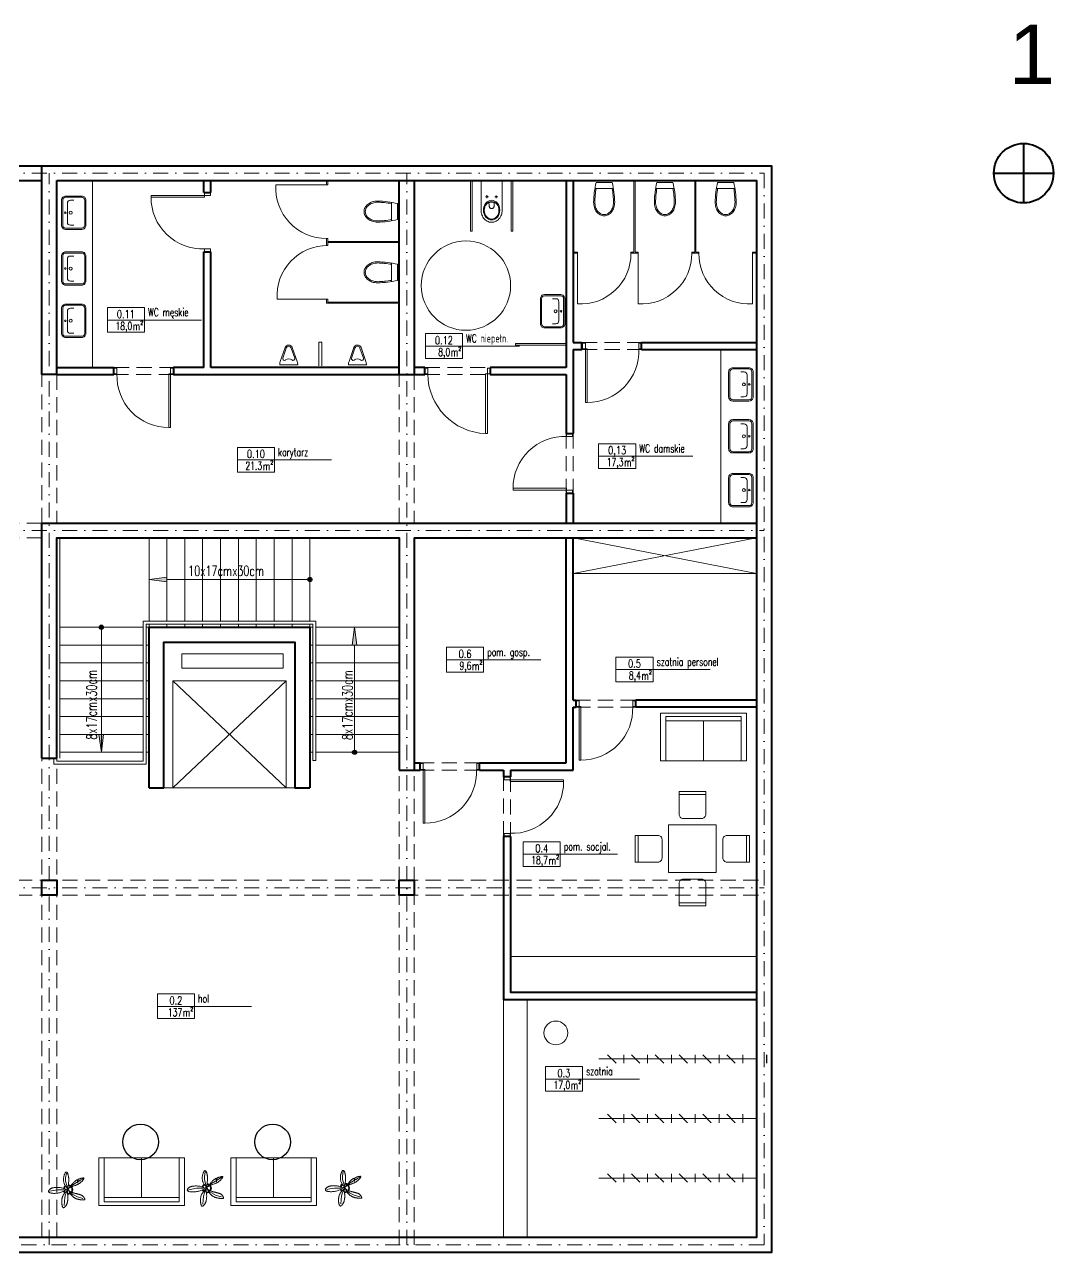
# Model space of a CAD drawing. Header units: millimetres. Extents: x -105266 to 178069, y 491 to 168574.
# Drawn here: x 88988 to 90715, y 27008 to 29070 of the extents above; entities that cross this region are included whole.
import ezdxf
from ezdxf.enums import TextEntityAlignment as Align

# ---------------------------------------------------------------- set-up
doc = ezdxf.new("R2010")
doc.units = ezdxf.units.MM
doc.linetypes.add('DASHDOT', pattern=[25.4, 12.7, -6.35, 0, -6.35])
doc.linetypes.add('DASHED', pattern=[19.05, 12.7, -6.35])
for name, color, linetype, lineweight in [('A- NAD', 111, 'DASHED', 15), ('A-MEBLE', 253, 'Continuous', 5), ('A-OSIE', 7, 'DASHDOT', 0), ('A-SCIANY DZIAŁOWE', 1, 'Continuous', 40), ('A-STOLARKA OKIENNA', 1, 'Continuous', 5), ('A-WIDOK', 111, 'Continuous', 15), ('A13_WYPOSAZENIE SANITARNE', 41, 'Continuous', 9), ('A16_OPIS_POM', 2, 'Continuous', 9), ('SANITARIATY', 9, 'Continuous', 5), ('sciany murowane', 3, 'Continuous', 40)]:
    doc.layers.add(name, color=color, linetype=linetype, lineweight=lineweight)
doc.styles.add('ROMANS', font='romans', dxfattribs={"width": 0.7})
doc.styles.get("Standard").update_dxf_attribs({"font": 'arial.ttf'})

# ---------------------------------------------------------------- blocks, each defined once
blk = doc.blocks.new('LOVESET6')
at = {"layer": 'A-MEBLE', "linetype": 'Continuous'}
for p, q in [((41.75, 0), (41.75, -40.00001)), ((-25.75, -3), (37.25, -3)), ((-25.75, -40.00001), (-25.75, -3)), ((-25.75, -6.5), (37.25, -6.5)), ((5.75, -40.00001), (5.75, -6.5)), ((37.25, -3), (37.25, -40.00001))]:
    blk.add_line(p, q, dxfattribs=at)
for points in [[(41.75, -40.00001), (-30.25, -40.00001), (-30.25, 0), (30.25, 0)], [(30.25, 0), (41.75, 0)]]:
    blk.add_lwpolyline(points, dxfattribs=at)
blk = doc.blocks.new('PLANT2')
at = {"layer": 'A-MEBLE'}
for p, q in [((-0.98, 9.39), (-1.42, 6.75)), ((-8.46, -0.29), (-5.82, 0.15)), ((-5.82, 0.15), (-2.3, 0.15)), ((-1.52, 0.24), (-0.49, 0.61)), ((-1.49, 0.11), (-0.47, 0.45)), ((-1.42, 6.75), (-1.42, 4.99)), ((-1.42, 4.99), (-0.54, 1.91)), ((-0.49, 0.59), (-0.51, 1.38)), ((-0.47, 0.45), (-0.49, -0.34)), ((-0.28, 0.69), (-0.38, 1.4)), ((-0.38, -0.36), (-0.34, 0.47)), ((-0.34, 0.47), (0.48, -0.55)), ((0.71, 1.31), (-0.28, 0.71)), ((-0.21, 0.55), (0.75, 1.23)), ((0.56, -0.53), (-0.21, 0.57)), ((2.54, 2.79), (1.66, 1.91)), ((4.74, 4.11), (2.54, 2.79)), ((6.94, 5.43), (4.74, 4.11)), ((8.26, 6.31), (6.94, 5.43)), ((-10.22, -0.73), (-8.46, -0.29)), ((-1.86, -4.25), (-2.3, -8.65)), ((-1.42, -2.49), (-1.86, -4.25)), ((-0.54, -0.73), (-1.42, -2.49)), ((1.22, -1.61), (2.54, -2.49)), ((2.54, -2.49), (5.18, -3.81)), ((5.18, -3.81), (8.26, -4.69))]:
    blk.add_line(p, q, dxfattribs=at)
for points in [[(-2, 3.16), (-2.16, 3.51), (-2.28, 3.86), (-2.38, 4.21), (-2.46, 4.54), (-2.52, 4.88), (-2.56, 5.21), (-2.58, 5.54), (-2.59, 5.87), (-2.58, 6.2), (-2.56, 6.53), (-2.53, 6.86), (-2.48, 7.18), (-2.42, 7.51), (-2.34, 7.82), (-2.25, 8.13), (-2.15, 8.44), (-2.03, 8.74), (-1.91, 9.02), (-1.77, 9.29), (-1.63, 9.52), (-1.48, 9.72), (-1.34, 9.88), (-1.19, 10), (-1.05, 10.05), (-0.92, 10.05), (-0.79, 9.99), (-0.67, 9.89), (-0.56, 9.75), (-0.45, 9.58), (-0.35, 9.38), (-0.26, 9.17), (-0.17, 8.95), (-0.09, 8.73), (-0.02, 8.51), (0.05, 8.29), (0.1, 8.05), (0.16, 7.82), (0.2, 7.57), (0.24, 7.32), (0.27, 7.05), (0.29, 6.76), (0.31, 6.47), (0.32, 6.15), (0.32, 5.82), (0.32, 5.46), (0.31, 5.09), (0.29, 4.69), (0.27, 4.26), (0.24, 3.81), (0.2, 3.35), (0.14, 2.9), (0.08, 2.47), (-0.01, 2.09), (-0.11, 1.77), (-0.24, 1.54), (-0.39, 1.4), (-0.57, 1.37), (-0.77, 1.45), (-0.98, 1.61), (-1.2, 1.84), (-1.42, 2.13), (-1.63, 2.45), (-1.83, 2.8), (-2, 3.16)], [(-3.98, 1.25), (-4.45, 1.33), (-4.9, 1.38), (-5.34, 1.42), (-5.77, 1.44), (-6.18, 1.44), (-6.57, 1.44), (-6.94, 1.42), (-7.28, 1.4), (-7.6, 1.37), (-7.89, 1.33), (-8.16, 1.29), (-8.41, 1.23), (-8.64, 1.18), (-8.86, 1.11), (-9.07, 1.04), (-9.26, 0.96), (-9.45, 0.87), (-9.63, 0.78), (-9.81, 0.69), (-9.97, 0.58), (-10.12, 0.48), (-10.26, 0.37), (-10.39, 0.26), (-10.51, 0.15), (-10.61, 0.04), (-10.7, -0.07), (-10.78, -0.18), (-10.84, -0.29), (-10.89, -0.4), (-10.92, -0.51), (-10.94, -0.62), (-10.95, -0.73), (-10.94, -0.84), (-10.92, -0.95), (-10.88, -1.05), (-10.81, -1.16), (-10.73, -1.26), (-10.61, -1.36), (-10.47, -1.45), (-10.29, -1.53), (-10.08, -1.61), (-9.84, -1.68), (-9.57, -1.75), (-9.27, -1.8), (-8.95, -1.84), (-8.61, -1.87), (-8.25, -1.89), (-7.87, -1.9), (-7.48, -1.89), (-7.07, -1.87), (-6.65, -1.83), (-6.22, -1.78), (-5.77, -1.71), (-5.31, -1.62), (-4.84, -1.51), (-4.35, -1.39), (-3.85, -1.24), (-3.36, -1.08), (-2.89, -0.9), (-2.45, -0.71), (-2.08, -0.51), (-1.78, -0.31), (-1.58, -0.12), (-1.49, 0.08), (-1.53, 0.27), (-1.67, 0.45), (-1.92, 0.62), (-2.24, 0.78), (-2.63, 0.92), (-3.06, 1.05), (-3.52, 1.16), (-3.98, 1.25)], [(2.4, 3.45), (2.66, 3.75), (2.92, 4.02), (3.17, 4.27), (3.41, 4.51), (3.65, 4.73), (3.89, 4.93), (4.13, 5.11), (4.38, 5.29), (4.63, 5.44), (4.88, 5.59), (5.14, 5.72), (5.4, 3.85), (5.66, 5.96), (5.92, 6.06), (6.18, 6.15), (6.43, 6.24), (6.67, 6.32), (6.91, 6.39), (7.14, 6.46), (7.35, 6.52), (7.56, 6.57), (7.76, 6.61), (7.94, 6.65), (8.12, 6.68), (8.27, 6.7), (8.42, 6.72), (8.54, 6.72), (8.65, 6.72), (8.73, 6.7), (8.8, 6.66), (8.84, 6.61), (8.85, 6.53), (8.84, 6.44), (8.8, 6.33), (8.73, 6.2), (8.65, 6.06), (8.54, 5.9), (8.42, 5.73), (8.27, 5.55), (8.12, 5.36), (7.94, 5.16), (7.76, 4.96), (7.57, 4.76), (7.36, 4.56), (7.15, 4.37), (6.94, 4.17), (6.72, 3.99), (6.5, 3.82), (6.28, 3.66), (6.06, 3.52), (5.83, 3.38), (5.6, 3.25), (5.37, 3.13), (5.12, 3.02), (4.86, 2.9), (4.6, 2.79), (4.31, 2.68), (4.02, 2.57), (3.72, 2.46), (3.41, 2.34), (3.1, 2.23), (2.79, 2.1), (2.48, 1.97), (2.18, 1.84), (1.88, 1.7), (1.6, 1.56), (1.34, 1.44), (1.11, 1.34), (0.93, 1.26), (0.79, 1.23), (0.72, 1.25), (0.71, 1.33), (0.77, 1.47), (0.9, 1.67), (1.08, 1.92), (1.3, 2.2), (1.56, 2.5), (1.83, 2.82), (2.12, 3.14), (2.4, 3.45)], [(-1.78, -1.61), (-1.97, -1.83), (-2.15, -2.05), (-2.33, -2.27), (-2.49, -2.5), (-2.64, -2.72), (-2.78, -2.96), (-2.91, -3.2), (-3.03, -3.44), (-3.13, -3.69), (-3.22, -3.95), (-3.3, -4.21), (-3.37, -4.48), (-3.43, -4.75), (-3.47, -5.02), (-3.51, -5.29), (-3.54, -5.57), (-3.57, -5.84), (-3.59, -6.12), (-3.6, -6.39), (-3.6, -6.66), (-3.6, -6.92), (-3.59, -7.19), (-3.57, -7.44), (-3.54, -7.69), (-3.51, -7.94), (-3.48, -8.17), (-3.43, -8.4), (-3.39, -8.61), (-3.34, -8.81), (-3.29, -8.99), (-3.23, -9.16), (-3.18, -9.31), (-3.12, -9.43), (-3.07, -9.54), (-3.01, -9.63), (-2.96, -9.71), (-2.9, -9.77), (-2.85, -9.82), (-2.79, -9.86), (-2.74, -9.89), (-2.68, -9.92), (-2.63, -9.93), (-2.57, -9.94), (-2.51, -9.94), (-2.44, -9.93), (-2.38, -9.9), (-2.3, -9.87), (-2.22, -9.82), (-2.14, -9.76), (-2.05, -9.68), (-1.95, -9.6), (-1.85, -9.5), (-1.74, -9.39), (-1.64, -9.27), (-1.53, -9.15), (-1.42, -9.01), (-1.31, -8.87), (-1.2, -8.72), (-1.09, -8.56), (-0.99, -8.39), (-0.89, -8.2), (-0.79, -8), (-0.7, -7.78), (-0.61, -7.55), (-0.53, -7.29), (-0.46, -7.02), (-0.39, -6.73), (-0.34, -6.44), (-0.28, -6.14), (-0.24, -5.85), (-0.2, -5.55), (-0.17, -5.27), (-0.15, -5), (-0.13, -4.75), (-0.12, -4.5), (-0.12, -4.26), (-0.12, -4.02), (-0.13, -3.78), (-0.15, -3.54), (-0.17, -3.29), (-0.2, -3.04), (-0.24, -2.79), (-0.27, -2.53), (-0.31, -2.28), (-0.34, -2.02), (-0.37, -1.78), (-0.38, -1.54), (-0.39, -1.31), (-0.39, -1.1), (-0.37, -0.91), (-0.36, -0.73), (-0.35, -0.59), (-0.34, -0.47), (-0.36, -0.4), (-0.4, -0.36), (-0.46, -0.36), (-0.56, -0.41), (-0.69, -0.5), (-0.84, -0.63), (-1.01, -0.79), (-1.2, -0.97), (-1.39, -1.17), (-1.59, -1.39), (-1.78, -1.61)], [(0.93, -1.68), (1.05, -1.88), (1.18, -2.08), (1.32, -2.28), (1.47, -2.49), (1.63, -2.69), (1.81, -2.9), (1.99, -3.1), (2.18, -3.29), (2.37, -3.48), (2.57, -3.66), (2.78, -3.84), (2.98, -4), (3.19, -4.15), (3.39, -4.29), (3.59, -4.42), (3.79, -4.54), (3.98, -4.64), (4.16, -4.73), (4.35, -4.82), (4.53, -4.89), (4.72, -4.95), (4.91, -5.01), (5.12, -5.07), (5.33, -5.13), (5.56, -5.18), (5.79, -5.24), (6.04, -5.29), (6.29, -5.34), (6.55, -5.38), (6.8, -5.43), (7.06, -5.46), (7.31, -5.49), (7.55, -5.52), (7.79, -5.54), (8.01, -5.55), (8.23, -5.56), (8.42, -5.56), (8.61, -5.57), (8.77, -5.57), (8.92, -5.57), (9.05, -5.57), (9.16, -5.56), (9.24, -5.55), (9.31, -5.53), (9.35, -5.5), (9.38, -5.44), (9.38, -5.37), (9.36, -5.27), (9.32, -5.15), (9.27, -5.01), (9.2, -4.84), (9.11, -4.67), (9.02, -4.49), (8.92, -4.3), (8.81, -4.12), (8.7, -3.95), (8.59, -3.8), (8.48, -3.65), (8.36, -3.52), (8.24, -3.39), (8.12, -3.28), (7.98, -3.18), (7.83, -3.09), (7.68, -3), (7.5, -2.92), (7.32, -2.85), (7.13, -2.78), (6.93, -2.72), (6.73, -2.66), (6.53, -2.6), (6.33, -2.54), (6.14, -2.49), (5.95, -2.43), (5.76, -2.38), (5.58, -2.32), (5.39, -2.27), (5.21, -2.21), (5.01, -2.16), (4.81, -2.1), (4.6, -2.05), (4.37, -1.99), (4.13, -1.94), (3.89, -1.88), (3.63, -1.82), (3.38, -1.75), (3.12, -1.69), (2.87, -1.61), (2.62, -1.53), (2.37, -1.45), (2.14, -1.36), (1.91, -1.26), (1.7, -1.17), (1.5, -1.07), (1.32, -0.98), (1.15, -0.89), (1, -0.8), (0.87, -0.72), (0.77, -0.65), (0.68, -0.6), (0.61, -0.55), (0.55, -0.53), (0.52, -0.52), (0.5, -0.54), (0.49, -0.58), (0.5, -0.65), (0.52, -0.74), (0.55, -0.86), (0.6, -0.99), (0.66, -1.15), (0.74, -1.31), (0.83, -1.49), (0.93, -1.68)]]:
    blk.add_lwpolyline(points, close=True, dxfattribs=at)
for radius, start, end in [(2.64, 123.8022, 163.3846), (2.2, 123.3061, 164.633), (2.2, 56.15609, 85.85655), (2.64, 55.46214, 85.13479), (2.2, 323.0276, 39.40367), (2.64, 325.816, 37.09704), (2.64, 200.5744, 226.3792), (2.2, 199.7262, 226.28), (2.2, 263.9554, 299.0217), (2.64, 266.0481, 299.6067)]:
    blk.add_arc((-0.1, 0.15), radius, start, end, dxfattribs=at)
blk = doc.blocks.new('B05X0605')
at = {"layer": 'A-MEBLE', "linetype": 'Continuous'}
for p, q in [((118.5, 187), (73.5, 187)), ((5, 118.5), (5, 73.5)), ((187, 118.5), (187, 73.5)), ((118.5, 5), (73.5, 5))]:
    blk.add_line(p, q, dxfattribs=at)
for points in [[(73.5, 154, 0.414214), (80.5, 147), (111.5, 147, 0.414214), (118.5, 154), (118.5, 192), (73.5, 192)], [(38, 73.5, 0.414214), (45, 80.5), (45, 111.5, 0.414214), (38, 118.5), (0, 118.5), (0, 73.5)], [(154, 73.5, -0.414214), (147, 80.5), (147, 111.5, -0.414214), (154, 118.5), (192, 118.5), (192, 73.5)], [(73.5, 38, -0.414214), (80.5, 45), (111.5, 45, -0.414214), (118.5, 38), (118.5, 0), (73.5, 0)]]:
    blk.add_lwpolyline(points, format="xyb", close=True, dxfattribs=at)
at = {"layer": 'A-MEBLE'}
blk.add_lwpolyline([(56, 136), (136, 136), (136, 56), (56, 56)], close=True, dxfattribs=at)
blk = doc.blocks.new('A$C0A0820CA')
at = {"layer": 'A-STOLARKA OKIENNA'}
for points in [[(5, 5), (5, 95), (8, 95), (8, 5)], [(0, 5), (5, 5), (5, -5), (0, -5)], [(95, 5), (100, 5), (100, -5), (95, -5)]]:
    blk.add_lwpolyline(points, close=True, dxfattribs=at)
blk.add_arc((8.4, 8.4), 86.6, 357.7776, 90.2803, dxfattribs=at)
blk = doc.blocks.new('A$C3AF31153')
at = {"layer": 'A-MEBLE'}
blk.add_line((0, 0), (-265, 0), dxfattribs=at)
for points in [[(-250.3, 7.1), (-236.1, -7.1)], [(-223.2, 7.1), (-223.2, -7.1)], [(-210.3, 7.1), (-196.1, -7.1)], [(-183.2, 7.1), (-183.2, -7.1)], [(-170.3, 7.1), (-156.1, -7.1)], [(-143.2, 7.1), (-143.2, -7.1)], [(-130.3, 7.1), (-116.1, -7.1)], [(-103.2, 7.1), (-103.2, -7.1)], [(-90.3, 7.1), (-76.1, -7.1)], [(-63.2, 7.1), (-63.2, -7.1)], [(-50.3, 7.1), (-36.1, -7.1)], [(-23.2, 7.1), (-23.2, -7.1)]]:
    blk.add_lwpolyline(points, dxfattribs=at)
blk = doc.blocks.new('MW-0-152')
at = {"layer": 'A13_WYPOSAZENIE SANITARNE', "linetype": 'ByBlock'}
blk.add_line((-15.5, -10), (15.5, -10), dxfattribs=at)
blk.add_lwpolyline([(-13.5, 0, 0.053819), (-17.7, -33.3, 0.078305), (-16.3, -42.2, 0.087719), (-12.6, -49.3, 0.105432), (-6.6, -54.4, 0.122623), (0, -56, 0.122623), (6.6, -54.4, 0.105432), (12.6, -49.3, 0.087719), (16.3, -42.2, 0.078305), (17.7, -33.3, 0.053819), (13.5, 0)], format="xyb", close=True, dxfattribs=at)
blk.add_lwpolyline([(-13.5, -10, 0.037963), (-15.7, -33.3, 0.078126), (-14.4, -41.6, 0.087719), (-11, -48.1, 0.105432), (-5.6, -52.6, 0.122623), (0, -54, 0.122623), (5.6, -52.6, 0.105432), (11, -48.1, 0.087719), (14.4, -41.6, 0.078126), (15.7, -33.3, 0.037963), (13.5, -10)], format="xyb", dxfattribs=at)
blk = doc.blocks.new('MW-0-105')
at = {"layer": 'A13_WYPOSAZENIE SANITARNE', "linetype": 'ByBlock'}
for points in [[(-21, -41), (21, -41, 0.414214), (28, -34), (28, -7, 0.414214), (21, 0), (-21, 0, 0.414214), (-28, -7), (-28, -34, 0.414214)], [(-21, -39), (21, -39, 0.414214), (26, -34), (26, -7, 0.414214), (21, -2), (-21, -2, 0.414214), (-26, -7), (-26, -34, 0.414214)]]:
    blk.add_lwpolyline(points, format="xyb", close=True, dxfattribs=at)
blk.add_lwpolyline([(21, -20.5), (21, -15, 0.414214), (16, -10), (-16, -10, 0.414214), (-21, -15), (-21, -20.5)], format="xyb", dxfattribs=at)
for centre, radius in [((0, -15.5), 2.5), ((0, -6.3), 1.29)]:
    blk.add_circle(centre, radius, dxfattribs=at)
blk = doc.blocks.new('A$C3C107989')
at = {"layer": 'A13_WYPOSAZENIE SANITARNE', "lineweight": 0}
for points in [[(17.6, 0), (17.7, -12), (17.8, -23.9), (17.8, -47.8), (17.8, -49.8), (17.6, -51.8), (17.3, -53.7), (16.9, -55.7), (16.3, -57.6), (15.5, -59.4), (14.6, -61.2), (13.5, -62.8), (12.3, -64.3), (10.8, -65.7), (9.3, -67), (7.6, -68), (5.8, -68.8), (3.9, -69.5), (2, -69.9), (0, -70), (-2, -69.9), (-4, -69.5), (-5.8, -68.8), (-7.6, -68), (-9.3, -67), (-10.9, -65.7), (-12.3, -64.3), (-13.6, -62.8), (-14.7, -61.2), (-15.6, -59.4), (-16.3, -57.6), (-16.9, -55.7), (-17.3, -53.7), (-17.6, -51.8), (-17.8, -49.8), (-17.8, -47.8), (-17.8, -23.9), (-17.7, -12), (-17.6, 0)], [(-17.6, 0), (17.6, 0)]]:
    blk.add_lwpolyline(points, dxfattribs=at)
at = {"layer": 'A13_WYPOSAZENIE SANITARNE'}
for points in [[(-10.4, -27), (-5.1, -27)], [(-7.8, -24.5), (-7.8, -29.5)], [(5.1, -27), (10.2, -27)], [(7.7, -24.8), (7.7, -29.3)]]:
    blk.add_lwpolyline(points, dxfattribs=at)
at = {"layer": 'A13_WYPOSAZENIE SANITARNE', "lineweight": 0}
for points in [[(-7.8, -27.7), (-7.5, -27.7), (-7.2, -27.5), (-7.1, -27.3), (-7, -27), (-7.1, -26.7), (-7.2, -26.5), (-7.5, -26.3), (-7.8, -26.2), (-8, -26.3), (-8.3, -26.5), (-8.5, -26.7), (-8.5, -27), (-8.5, -27.3), (-8.3, -27.5), (-8, -27.7)], [(-4.5, -37.9), (-4.4, -37.6), (-4.3, -37.3), (-4.1, -37.1), (-3.8, -36.9), (-2.9, -36.5), (-2, -36.3), (-1, -36.1), (0, -36.1), (1, -36.1), (2, -36.3), (2.9, -36.5), (3.8, -36.9), (4.1, -37.1), (4.3, -37.3), (4.4, -37.6), (4.4, -37.9), (4.4, -40.7), (4.3, -42.1), (4, -43.5), (3.8, -44.2), (3.5, -44.9), (3.1, -45.5), (2.6, -46), (2, -46.4), (1.4, -46.7), (0.7, -47), (0, -47), (-0.7, -47), (-1.4, -46.7), (-2.1, -46.4), (-2.6, -46), (-3.1, -45.5), (-3.5, -44.9), (-3.8, -44.2), (-4, -43.5), (-4.3, -42.1), (-4.4, -40.7)]]:
    blk.add_lwpolyline(points, close=True, dxfattribs=at)
blk.add_circle((7.7, -27), 0.752, dxfattribs=at)
for centre, major_axis, ratio in [((0, -49.5), (0, -16.5), 0.829441), ((0, -49.9), (0, -14.8), 0.831158)]:
    blk.add_ellipse(centre, major_axis=major_axis, ratio=ratio, start_param=0, end_param=6.283185, dxfattribs=at)
blk = doc.blocks.new('A$C1A052F2C')
at = {"layer": 'A-STOLARKA OKIENNA'}
for points in [[(-105, -5), (-110, -5), (-110, 5), (-105, 5)], [(0, -5), (-5, -5), (-5, 5), (0, 5)], [(-5, -5), (-5, -105), (-8, -105), (-8, -5)]]:
    blk.add_lwpolyline(points, close=True, dxfattribs=at)
blk.add_arc((-4.3, -4.4), 100.7, 180.3589, 267.8962, dxfattribs=at)
blk = doc.blocks.new('MW-0-174')
at = {"layer": 'A13_WYPOSAZENIE SANITARNE'}
for points in [[(-6, -28.7, 0.71055), (6, -28.7), (14.2, -5.4, 0.08401), (15, -0.5), (15, 0), (-15, 0), (-15, -0.5, 0.08401), (-14.2, -5.4)], [(6, -7.5, -0.647842), (10, -11.2), (4.2, -28, -0.71055), (-4.2, -28), (-10, -11.2, -0.763455), (-5.2, -8, 0.366262), (5.2, -8, -0.077354)]]:
    blk.add_lwpolyline(points, format="xyb", close=True, dxfattribs=at)
blk = doc.blocks.new('A$C75C05469')
at = {"layer": 'A-WIDOK'}
h = blk.add_hatch(color=256, dxfattribs=at)
h.dxf.hatch_style = 1
h.paths.add_polyline_path([(9.8, -60), (-4.9, -30)])
h.paths.add_polyline_path([(4, 0), (0.1, 30), (0, 30), (-4, 0)])
blk.add_lwpolyline([(0.1, 30), (4, 0), (-4, 0), (0, 30)], dxfattribs=at)
blk = doc.blocks.new('A$C078D0F1A')
at = {"layer": 'sciany murowane'}
for p, q in [((0, 50), (0, -50)), ((-50, 0), (50, 0))]:
    blk.add_line(p, q, dxfattribs=at)
blk.add_circle((0, 0), 50, dxfattribs=at)
blk = doc.blocks.new('opis-pomieszczenie')
for p, q in [((0, 21.8), (0, -21.4)), ((-64.8, 0), (99.9, 0))]:
    blk.add_line(p, q)
blk.add_lwpolyline([(0, 21.8), (-64.8, 21.8), (-64.8, -21.4), (0, -21.4)])
at = {"style": 'ROMANS', "width": 0.7}
for s, height, p in [('m', 14.3, (-13.8, -18)), ('2', 7.15, (-4.6, -8.4))]:
    blk.add_text(s, height=height, dxfattribs=at).set_placement(p, align=Align.CENTER)
blk.add_attdef('NR', text='', height=14.3, dxfattribs=at).set_placement((-32.4, 2.8), align=Align.CENTER)
for tag, p in [('POMIESZCZENIE', (6.3, 3.9)), ('POS', (6.3, -17.6))]:
    blk.add_attdef(tag, p, '', height=14.3, dxfattribs=at)
blk.add_attdef('POW', text='', height=14.3, dxfattribs=at).set_placement((-27, -17.4), align=Align.RIGHT)
blk = doc.blocks.new('A$C13EA3298')
h = blk.add_hatch(color=256)
h.dxf.hatch_style = 1
edge = h.paths.add_edge_path()
edge.add_arc((-1198.2, -682.4), 3.47, 0, 360)
h = blk.add_hatch(color=256)
h.dxf.hatch_style = 1
edge = h.paths.add_edge_path()
edge.add_arc((-1548.2, -762.5), 3.47, 0, 360)
h = blk.add_hatch(color=256)
h.dxf.hatch_style = 1
edge = h.paths.add_edge_path()
edge.add_arc((-1123.2, -972.5), 3.47, 0, 360)
blk.add_lwpolyline([(-431.4, -1480.4), (-431.4, -1494.6)])
for centre, radius in [((-1198.2, -682.4), 3.47), ((-1548.2, -762.5), 3.47), ((-1123.2, -972.5), 3.47), ((-1482.4, -1626.9), 29.9), ((-1260.8, -1626.9), 29.9)]:
    blk.add_circle(centre, radius)
at = {"layer": 'A- NAD', "ltscale": 2}
for p, q in [((-741.6, -284.2), (-641.6, -284.2)), ((-741.6, -296.2), (-641.6, -296.2)), ((-1527.1, -326.2), (-1427.1, -326.2)), ((-1005.3, -326.2), (-895.3, -326.2)), ((-1648.2, -587.5), (-1648.2, -338.2)), ((-1623.2, -338.2), (-1623.2, -587.5)), ((-1528.1, -338.2), (-1427.1, -338.2)), ((-1048.2, -587.5), (-1048.2, -338.2)), ((-1023.2, -338.2), (-1023.2, -587.5)), ((-1005.3, -338.2), (-895.3, -338.2)), ((-768.2, -437.2), (-768.2, -537.2)), ((-756.2, -437.2), (-756.2, -537.2)), ((-1648.2, -587.5), (-2223.2, -587.5)), ((-1648.2, -612.5), (-2223.2, -612.5)), ((-1198.2, -762.5), (-1193.2, -762.5)), ((-1198.2, -792.5), (-1193.2, -792.5)), ((-1198.2, -792.5), (-1193.2, -792.5)), ((-1198.2, -822.5), (-1193.2, -822.5)), ((-651.2, -884.9), (-751.2, -884.9)), ((-651.2, -896.9), (-751.2, -896.9)), ((-1648.2, -1787.5), (-1648.2, -982.5)), ((-1623.2, -1787.5), (-1623.2, -982.5)), ((-1048.2, -1800), (-1048.2, -1002.5)), ((-1023.2, -1800), (-1023.2, -1002.5)), ((-913.2, -990.5), (-1013.2, -990.5)), ((-913.2, -1002.5), (-1013.2, -1002.5)), ((-873.2, -1113.7), (-873.2, -1013.7)), ((-861.2, -1013.7), (-861.2, -1113.7)), ((-2223.2, -1187.5), (-435.7, -1187.5)), ((-2223.2, -1212.5), (-435.7, -1212.5))]:
    blk.add_line(p, q, dxfattribs=at)
at = {"layer": 'A- NAD'}
for p, q in [((-1473.2, -762.5), (-1468.2, -762.5)), ((-1468.2, -762.5), (-1468.2, -757.5)), ((-1438.2, -762.5), (-1438.2, -757.5)), ((-1408.2, -762.5), (-1408.2, -757.5)), ((-1378.2, -762.5), (-1378.2, -757.5)), ((-1348.2, -762.5), (-1348.2, -757.5)), ((-1318.2, -762.5), (-1318.2, -757.5)), ((-1288.2, -762.5), (-1288.2, -757.5)), ((-1258.2, -762.5), (-1258.2, -757.5)), ((-1228.2, -762.5), (-1228.2, -757.5)), ((-1198.2, -762.5), (-1198.2, -757.5)), ((-1473.2, -792.5), (-1468.2, -792.5)), ((-1473.2, -822.5), (-1468.2, -822.5)), ((-1473.2, -852.5), (-1468.2, -852.5)), ((-1473.2, -882.5), (-1468.2, -882.5)), ((-1473.2, -912.5), (-1468.2, -912.5)), ((-1473.2, -942.5), (-1468.2, -942.5)), ((-1473.2, -972.5), (-1468.2, -972.5))]:
    blk.add_line(p, q, dxfattribs=at)
at = {"layer": 'A-MEBLE'}
for p, q in [((-448.2, -672.5), (-756.2, -612.5)), ((-756.2, -672.5), (-448.2, -612.5)), ((-448.2, -672.5), (-756.2, -672.5)), ((-448.2, -1315.5), (-861.2, -1315.5)), ((-873.2, -1387.5), (-873.2, -1787.5)), ((-833.2, -1387.5), (-833.2, -1787.5))]:
    blk.add_line(p, q, dxfattribs=at)
for centre, radius in [((-936.2, -188.8), 75), ((-785.2, -1443.9), 20)]:
    blk.add_circle(centre, radius, dxfattribs=at)
at = {"layer": 'A-OSIE', "ltscale": 2}
for p, q in [((-2835.7, 0), (-435.7, 0)), ((-1635.7, -1800), (-1635.7, 0)), ((-1035.7, -1800), (-1035.7, 0)), ((-2835.7, -600), (-435.7, -600)), ((-2835.7, -1200), (-435.7, -1200))]:
    blk.add_line(p, q, dxfattribs=at)
blk.add_lwpolyline([(-435.7, 0), (-435.7, -1800), (-2835.7, -1800), (-2835.7, 0)], dxfattribs=at)
at = {"layer": 'A-SCIANY DZIAŁOWE'}
for p, q in [((-1376.2, -32.3), (-1376.2, -12.5)), ((-1364.2, -32.3), (-1364.2, -12.5)), ((-768.2, -12.5), (-768.2, -326.2)), ((-756.2, -12.5), (-756.2, -284.2)), ((-1376.2, -32.3), (-1364.2, -32.3)), ((-1376.2, -326.2), (-1376.2, -132.3)), ((-1376.2, -132.3), (-1364.2, -132.3)), ((-1364.2, -326.2), (-1364.2, -132.3)), ((-756.2, -284.2), (-741.6, -284.2)), ((-741.6, -296.2), (-741.6, -284.2)), ((-641.6, -284.2), (-448.2, -284.2)), ((-641.6, -296.2), (-641.6, -284.2)), ((-756.2, -296.2), (-756.2, -437.2)), ((-756.2, -296.2), (-741.6, -296.2)), ((-641.6, -296.2), (-448.2, -296.2)), ((-1623.2, -326.2), (-1527.1, -326.2)), ((-1527.1, -338.2), (-1527.1, -326.2)), ((-1005.3, -326.2), (-1023.2, -326.2)), ((-1005.3, -338.2), (-1005.3, -326.2)), ((-768.2, -326.2), (-895.3, -326.2)), ((-895.3, -326.2), (-895.3, -338.2)), ((-1623.2, -338.2), (-1527.1, -338.2)), ((-1023.2, -338.2), (-1005.3, -338.2)), ((-895.3, -338.2), (-768.2, -338.2)), ((-768.2, -338.2), (-768.2, -437.2)), ((-768.2, -437.2), (-756.2, -437.2)), ((-768.2, -537.2), (-768.2, -587.5)), ((-768.2, -537.2), (-756.2, -537.2)), ((-756.2, -537.2), (-756.2, -587.5)), ((-768.2, -990.5), (-768.2, -612.5)), ((-756.2, -884.9), (-756.2, -612.5)), ((-756.2, -884.9), (-751.2, -884.9)), ((-751.2, -896.9), (-751.2, -884.9)), ((-448.2, -884.9), (-651.2, -884.9)), ((-651.2, -896.9), (-651.2, -884.9)), ((-756.2, -896.9), (-751.2, -896.9)), ((-756.2, -1002.5), (-756.2, -896.9)), ((-448.2, -896.9), (-651.2, -896.9)), ((-1023.2, -990.5), (-1013.2, -990.5)), ((-1023.2, -1002.5), (-1013.2, -1002.5)), ((-1013.2, -1002.5), (-1013.2, -990.5)), ((-913.2, -990.5), (-768.2, -990.5)), ((-913.2, -1002.5), (-913.2, -990.5)), ((-913.2, -1002.5), (-873.2, -1002.5)), ((-861.2, -1002.5), (-756.2, -1002.5)), ((-861.2, -1013.7), (-873.2, -1013.7)), ((-861.2, -1113.7), (-873.2, -1113.7))]:
    blk.add_line(p, q, dxfattribs=at)
for points in [[(-1376.2, -326.2), (-1427.1, -326.2), (-1427.1, -338.2), (-1048.2, -338.2)], [(-1048.2, -326.2), (-1364.2, -326.2)], [(-873.2, -1002.5), (-873.2, -1013.7)], [(-861.2, -1002.5), (-861.2, -1013.7)], [(-873.2, -1113.7), (-873.2, -1387.5), (-448.2, -1387.5)], [(-861.2, -1113.7), (-861.2, -1375.5), (-448.2, -1375.5)]]:
    blk.add_lwpolyline(points, dxfattribs=at)
at = {"layer": 'A-STOLARKA OKIENNA'}
for p, q in [((-1170.2, -19.5), (-1255.2, -19.5)), ((-749.2, -134.5), (-749.2, -219.5)), ((-647.2, -134.5), (-647.2, -219.5)), ((-455.2, -134.5), (-455.2, -219.5)), ((-1168.2, -211.5), (-1253.2, -211.5))]:
    blk.add_line(p, q, dxfattribs=at)
for centre, start, end in [((-1171, -25.1), 176.1968, 270.5301), ((-1169, -205.9), 89.4699, 183.8032), ((-743.6, -135.3), 266.1968, 0.5301), ((-641.6, -135.3), 266.1968, 0.5301), ((-460.8, -135.3), 179.4699, 273.8032)]:
    blk.add_arc(centre, 84.4, start, end, dxfattribs=at)
at = {"layer": 'A-WIDOK'}
for p, q in [((-1618.2, -982.5), (-1618.2, -612.5)), ((-1618.2, -612.5), (-1048.2, -612.5)), ((-1468.2, -752.5), (-1468.2, -612.5)), ((-1438.2, -752.5), (-1438.2, -612.5)), ((-1408.2, -752.5), (-1408.2, -612.5)), ((-1378.2, -752.5), (-1378.2, -612.5)), ((-1348.2, -752.5), (-1348.2, -612.5)), ((-1318.2, -752.5), (-1318.2, -612.5)), ((-1288.2, -752.5), (-1288.2, -612.5)), ((-1258.2, -752.5), (-1258.2, -612.5)), ((-1228.2, -752.5), (-1228.2, -612.5)), ((-1198.2, -752.5), (-1198.2, -612.5)), ((-1048.2, -612.5), (-1048.2, -1002.5)), ((-1198.2, -682.4), (-1438.2, -682.4)), ((-1618.2, -762.5), (-1478.2, -762.5)), ((-1548.2, -762.5), (-1548.2, -972.5)), ((-1478.2, -987.5), (-1478.2, -752.5)), ((-1473.2, -992.5), (-1473.2, -757.5)), ((-1188.2, -762.5), (-1048.2, -762.5)), ((-1618.2, -792.5), (-1478.2, -792.5)), ((-1188.2, -792.5), (-1048.2, -792.5)), ((-1123.2, -972.5), (-1123.2, -792.5)), ((-1618.2, -822.5), (-1478.2, -822.5)), ((-1188.2, -822.5), (-1048.2, -822.5)), ((-1618.2, -852.5), (-1478.2, -852.5)), ((-1428.2, -852.5), (-1238.2, -1032.5)), ((-1428.2, -1032.5), (-1238.2, -852.5)), ((-1198.2, -852.5), (-1193.2, -852.5)), ((-1188.2, -852.5), (-1123.2, -852.5)), ((-1122.9, -852.5), (-1047.6, -852.5)), ((-1618.2, -882.5), (-1478.2, -882.5)), ((-1198.2, -882.5), (-1193.2, -882.5)), ((-1188.2, -882.5), (-1048.2, -882.5)), ((-1618.2, -912.5), (-1478.2, -912.5)), ((-1198.2, -912.5), (-1193.2, -912.5)), ((-1188.2, -912.5), (-1048.2, -912.5)), ((-1618.2, -942.5), (-1478.2, -942.5)), ((-1198.2, -942.5), (-1193.2, -942.5)), ((-1188.2, -942.5), (-1048.2, -942.5)), ((-1628.2, -982.5), (-1628.2, -992.5)), ((-1623.2, -987.5), (-1623.2, -982.5)), ((-1478.2, -987.5), (-1623.2, -987.5)), ((-1618.2, -972.5), (-1478.2, -972.5)), ((-1198.2, -972.5), (-1193.2, -972.5)), ((-1188.2, -972.5), (-1048.2, -972.5)), ((-1628.2, -992.5), (-1473.2, -992.5)), ((-1443.2, -1032.5), (-1223.2, -1032.5))]:
    blk.add_line(p, q, dxfattribs=at)
for points in [[(-1478.2, -752.5), (-1188.2, -752.5), (-1188.2, -982.5)], [(-1473.2, -757.5), (-1193.2, -757.5), (-1193.2, -982.5)], [(-1413.2, -807), (-1243.2, -807), (-1243.2, -831), (-1413.2, -831), (-1413.2, -807)], [(-1193.2, -982.5), (-1193.2, -986.5), (-1188.2, -986.5), (-1188.2, -982.5)]]:
    blk.add_lwpolyline(points, dxfattribs=at)
blk.add_lwpolyline([(-1428.2, -852.5), (-1238.2, -852.5), (-1238.2, -1032.5), (-1428.2, -1032.5)], close=True, dxfattribs=at)
at = {"layer": 'A13_WYPOSAZENIE SANITARNE'}
for p, q in [((-1563.2, -326.2), (-1563.2, -12.5)), ((-1170.2, -12.5), (-1170.2, -19.5)), ((-1170.2, -19.5), (-1168.2, -19.5)), ((-1168.2, -12.5), (-1168.2, -19.5)), ((-654.2, -132.5), (-654.2, -12.5)), ((-652.2, -132.5), (-652.2, -12.5)), ((-552.2, -132.5), (-552.2, -12.5)), ((-550.2, -132.5), (-550.2, -12.5)), ((-1170.2, -109.5), (-1170.2, -121.5)), ((-1170.2, -109.5), (-1168.2, -109.5)), ((-1170.2, -109.5), (-1170.2, -114.5)), ((-1170.2, -109.5), (-1168.2, -109.5)), ((-1170.2, -121.5), (-1168.2, -121.5)), ((-1168.2, -109.5), (-1168.2, -121.5)), ((-1168.2, -109.5), (-1168.2, -114.5)), ((-1168.2, -114.5), (-1048.2, -114.5)), ((-1168.2, -116.5), (-1048.2, -116.5)), ((-756.2, -132.5), (-749.2, -132.5)), ((-756.2, -134.5), (-756.2, -132.5)), ((-756.2, -134.5), (-749.2, -134.5)), ((-749.2, -134.5), (-749.2, -132.5)), ((-659.2, -134.5), (-659.2, -132.5)), ((-659.2, -132.5), (-654.2, -132.5)), ((-659.2, -134.5), (-647.2, -134.5)), ((-652.2, -132.5), (-647.2, -132.5)), ((-647.2, -134.5), (-647.2, -132.5)), ((-557.2, -132.5), (-552.2, -132.5)), ((-557.2, -132.5), (-552.2, -132.5)), ((-557.2, -134.5), (-557.2, -132.5)), ((-557.2, -134.5), (-545.2, -134.5)), ((-557.2, -134.5), (-552.2, -134.5)), ((-550.2, -132.5), (-545.2, -132.5)), ((-545.2, -134.5), (-545.2, -132.5)), ((-455.2, -132.5), (-448.2, -132.5)), ((-455.2, -132.5), (-450.2, -132.5)), ((-455.2, -134.5), (-455.2, -132.5)), ((-455.2, -134.5), (-448.2, -134.5)), ((-455.2, -134.5), (-450.2, -134.5)), ((-1170.2, -211.5), (-1170.2, -218.5)), ((-1170.2, -211.5), (-1168.2, -211.5)), ((-1170.2, -211.5), (-1170.2, -216.5)), ((-1170.2, -211.5), (-1168.2, -211.5)), ((-1170.2, -218.5), (-1168.2, -218.5)), ((-1168.2, -211.5), (-1168.2, -218.5)), ((-1168.2, -211.5), (-1168.2, -216.5)), ((-1168.2, -216.5), (-1048.2, -216.5)), ((-1168.2, -218.5), (-1048.2, -218.5)), ((-508.2, -296.2), (-508.2, -587.5))]:
    blk.add_line(p, q, dxfattribs=at)
for points in [[(-928.7, -12.5), (-928.7, -97.5), (-925.7, -97.5), (-925.7, -12.5), (-928.7, -12.5)], [(-857.5, -12.5), (-857.5, -97.5), (-860.5, -97.5), (-860.5, -12.5), (-857.5, -12.5)], [(-1183.1, -323.6), (-1183.1, -283.6), (-1178.1, -283.6), (-1178.1, -323.6)], [(-768.2, -285.8), (-853.2, -285.8), (-853.2, -288.8), (-768.2, -288.8), (-768.2, -285.8)]]:
    blk.add_lwpolyline(points, dxfattribs=at)
at = {"layer": 'SANITARIATY'}
for p, q in [((-1170.2, -12.5), (-1168.2, -12.5)), ((-1170.2, -12.5), (-1168.2, -12.5)), ((-756.2, -134.5), (-756.2, -132.5)), ((-654.2, -134.5), (-647.2, -134.5)), ((-647.2, -134.5), (-647.2, -132.5)), ((-557.2, -134.5), (-557.2, -132.5)), ((-455.2, -134.5), (-455.2, -132.5)), ((-448.2, -134.5), (-448.2, -132.5))]:
    blk.add_line(p, q, dxfattribs=at)
at = {"layer": 'SANITARIATY', "ltscale": 0.05}
for p, q in [((-1170.2, -12.5), (-1170.2, -12.5)), ((-1168.2, -12.5), (-1168.2, -12.5)), ((-756.2, -132.5), (-756.2, -132.5)), ((-756.2, -134.5), (-756.2, -134.5)), ((-654.2, -132.5), (-654.2, -132.5)), ((-654.2, -134.5), (-654.2, -134.5))]:
    blk.add_line(p, q, dxfattribs=at)
at = {"layer": 'sciany murowane'}
for p, q in [((-1648.2, -12.5), (-1648.2, 12.5)), ((-1648.2, -338.2), (-1648.2, -12.5)), ((-1623.2, -338.2), (-1623.2, -12.5)), ((-1048.2, -338.2), (-1048.2, -12.5)), ((-1023.2, -12.5), (-1023.2, -338.2)), ((-1623.2, -338.2), (-1648.2, -338.2)), ((-1048.2, -338.2), (-1023.2, -338.2)), ((-1048.2, -587.5), (-448.2, -587.5)), ((-1023.2, -612.5), (-448.2, -612.5)), ((-1468.2, -1032.5), (-1443.2, -1032.5)), ((-1223.2, -1032.5), (-1198.2, -1032.5))]:
    blk.add_line(p, q, dxfattribs=at)
for points in [[(-2133.2, -1812.5), (-2848.2, -1812.5), (-2848.2, 12.5), (-423.2, 12.5), (-423.2, -1812.5), (-1983.2, -1812.5)], [(-2223.2, -141.5), (-2223.2, -12.5), (-1648.2, -12.5)], [(-1023.2, -12.5), (-448.2, -12.5), (-448.2, -1787.5), (-1983.2, -1787.5)], [(-1623.2, -12.5), (-1023.2, -12.5)], [(-1648.2, -982.5), (-1648.2, -587.5), (-1048.2, -587.5)], [(-1623.2, -982.5), (-1623.2, -612.5), (-1048.2, -612.5), (-1048.2, -1002.5)], [(-1023.2, -612.5), (-1023.2, -1002.5)], [(-1468.2, -1032.5), (-1468.2, -762.5), (-1198.2, -762.5), (-1198.2, -1032.5)], [(-1443.2, -1032.5), (-1443.2, -787.5), (-1223.2, -787.5), (-1223.2, -1032.5)], [(-1648.2, -982.5), (-1623.2, -982.5)], [(-1048.2, -1002.5), (-1023.2, -1002.5)]]:
    blk.add_lwpolyline(points, dxfattribs=at)
for points in [[(-1623.2, -1200), (-1623.2, -1212.5), (-1648.2, -1212.5), (-1648.2, -1187.5), (-1623.2, -1187.5)], [(-1023.2, -1200), (-1023.2, -1212.5), (-1048.2, -1212.5), (-1048.2, -1187.5), (-1023.2, -1187.5)]]:
    blk.add_lwpolyline(points, close=True, dxfattribs=at)
for name, p in [('A$C078D0F1A', (0, 0)), ('A$C3C107989', (-893.1, -12.5)), ('A$C1A052F2C', (-895.3, -332.2)), ('A$C75C05469', (-1123.2, -792.5)), ('A$C3AF31153', (-448.2, -1487.5)), ('A$C3AF31153', (-448.2, -1587.5)), ('A$C3AF31153', (-448.2, -1687.5))]:
    blk.add_blockref(name, p)
at = {"xscale": -1}
for p, rotation in [((-1369.9, -32.3), 90), ((-740.8, -290.2), 180), ((-751.2, -890.9), 180), ((-1013.2, -996.5), 180)]:
    blk.add_blockref('A$C0A0820CA', p, dxfattribs=dict(at, rotation=rotation))
for name, p, rotation in [('A$C0A0820CA', (-1427.1, -332.2), 180), ('A$C0A0820CA', (-762.2, -537.2), 89.99999999944409), ('A$C75C05469', (-1438.2, -682.4), 90), ('A$C75C05469', (-1548.6, -942.5), 180.8398903459813), ('A$C0A0820CA', (-867.2, -1013.7), 270), ('B05X0605', (-460, -1230.6), 90)]:
    blk.add_blockref(name, p, dxfattribs=dict(rotation=rotation))
for name, p, xscale, yscale, zscale in [('LOVESET6', (-548.9, -906.7), 2, 2, 2), ('PLANT2', (-1604, -1707.6), 3, 3, 3), ('PLANT2', (-1371.1, -1705.2), 3, 3, 3), ('PLANT2', (-1139.3, -1704.8), 3, 3, 3)]:
    blk.add_blockref(name, p, dxfattribs=dict(xscale=xscale, yscale=yscale, zscale=zscale))
at = {"xscale": 2, "yscale": 2, "zscale": 2, "rotation": 180}
for p in [(-1469.2, -1733.4), (-1247.6, -1733.4)]:
    blk.add_blockref('LOVESET6', p, dxfattribs=at)
at = {"layer": 'A-MEBLE'}
for p in [(-704.2, -15.6), (-602.2, -15.6), (-500.2, -15.6)]:
    blk.add_blockref('MW-0-152', p, dxfattribs=at)
for name, p, rotation in [('MW-0-105', (-1615.2, -66.4), 89.99999998657854), ('MW-0-152', (-1051.2, -64.5), 270), ('MW-0-105', (-1615.2, -160.1), 89.99999998657854), ('MW-0-152', (-1051.2, -166.5), 270), ('MW-0-105', (-770.2, -231.9), 270), ('MW-0-105', (-1615.2, -247.9), 89.99999998657854), ('MW-0-105', (-454.2, -354.7), 269.9999999865785), ('MW-0-105', (-454.2, -441.9), 269.9999999865785), ('MW-0-105', (-454.2, -532.2), 269.9999999865785)]:
    blk.add_blockref(name, p, dxfattribs=dict(at, rotation=rotation))
at = {"layer": 'A13_WYPOSAZENIE SANITARNE', "rotation": 180.0000000134214}
for p in [(-1233.7, -321.7), (-1118.3, -321.7)]:
    blk.add_blockref('MW-0-174', p, dxfattribs=at)
at = {"layer": 'A16_OPIS_POM'}
ref = blk.add_blockref('opis-pomieszczenie', (-1476, -246.6), dxfattribs=dict(at, xscale=0.9600000000064028, yscale=0.9600000000064028, zscale=0.9600000000064028))
ref.add_attrib('NR', '0.11', dxfattribs={"layer": '0', "height": 13.44, "style": 'ROMANS', "width": 0.75}).set_placement((-1507.1, -243.5), align=Align.CENTER)
ref.add_attrib('POMIESZCZENIE', 'WC męskie', (-1469.9, -240.3), dxfattribs={"layer": '0', "height": 13.44, "style": 'ROMANS', "width": 0.7})
ref.add_attrib('POW', '18,0', dxfattribs={"layer": '0', "height": 13.44, "style": 'ROMANS', "width": 0.7}).set_placement((-1496.4, -263.3), align=Align.RIGHT)
ref = blk.add_blockref('opis-pomieszczenie', (-942.1, -290.4), dxfattribs=dict(at, xscale=0.9600000000064028, yscale=0.9600000000064028, zscale=0.9600000000064028))
ref.add_attrib('NR', '0.12', dxfattribs={"layer": '0', "height": 13.44, "style": 'ROMANS', "width": 0.75}).set_placement((-973.2, -287.3), align=Align.CENTER)
ref.add_attrib('POMIESZCZENIE', 'WC niepełn.', (-936.1, -284.1), dxfattribs={"layer": '0', "height": 13.44, "style": 'ROMANS', "width": 0.7})
ref.add_attrib('POW', '8,0', dxfattribs={"layer": '0', "height": 13.44, "style": 'ROMANS', "width": 0.7}).set_placement((-962.6, -307.1), align=Align.RIGHT)
ref = blk.add_blockref('opis-pomieszczenie', (-1257.7, -481.4), dxfattribs=dict(at, xscale=0.9600000000064028, yscale=0.9600000000064028, zscale=0.9600000000064028))
ref.add_attrib('NR', '0.10', dxfattribs={"layer": '0', "height": 13.44, "style": 'ROMANS', "width": 0.75}).set_placement((-1288.8, -478.2), align=Align.CENTER)
ref.add_attrib('POMIESZCZENIE', 'korytarz', (-1251.7, -475.1), dxfattribs={"layer": '0', "height": 13.44, "style": 'ROMANS', "width": 0.7})
ref.add_attrib('POW', '21.3', dxfattribs={"layer": '0', "height": 13.44, "style": 'ROMANS', "width": 0.7}).set_placement((-1278.2, -498.1), align=Align.RIGHT)
ref = blk.add_blockref('opis-pomieszczenie', (-651.3, -475.2), dxfattribs=dict(at, xscale=0.9600000000064028, yscale=0.9600000000064028, zscale=0.9600000000064028))
ref.add_attrib('NR', '0,13', dxfattribs={"layer": '0', "height": 13.44, "style": 'ROMANS', "width": 0.75}).set_placement((-682.4, -472.1), align=Align.CENTER)
ref.add_attrib('POMIESZCZENIE', 'WC damskie', (-645.2, -468.9), dxfattribs={"layer": '0', "height": 13.44, "style": 'ROMANS', "width": 0.7})
ref.add_attrib('POW', '17,3', dxfattribs={"layer": '0', "height": 13.44, "style": 'ROMANS', "width": 0.7}).set_placement((-671.7, -491.9), align=Align.RIGHT)
ref = blk.add_blockref('opis-pomieszczenie', (-906.6, -817.2), dxfattribs=dict(at, xscale=0.9600000000064028, yscale=0.9600000000064028, zscale=0.9600000000064028))
ref.add_attrib('NR', '0.6', dxfattribs={"layer": '0', "height": 13.44, "style": 'ROMANS', "width": 0.75}).set_placement((-937.7, -814.1), align=Align.CENTER)
ref.add_attrib('POMIESZCZENIE', 'pom. gosp.', (-900.5, -810.9), dxfattribs={"layer": '0', "height": 13.44, "style": 'ROMANS', "width": 0.7})
ref.add_attrib('POW', '9,6', dxfattribs={"layer": '0', "height": 13.44, "style": 'ROMANS', "width": 0.7}).set_placement((-927, -834), align=Align.RIGHT)
ref = blk.add_blockref('opis-pomieszczenie', (-622.2, -833.5), dxfattribs=dict(at, xscale=0.9600000000064028, yscale=0.9600000000064028, zscale=0.9600000000064028))
ref.add_attrib('NR', '0.5', dxfattribs={"layer": '0', "height": 13.44, "style": 'ROMANS', "width": 0.75}).set_placement((-653.3, -830.3), align=Align.CENTER)
ref.add_attrib('POMIESZCZENIE', 'szatnia personel', (-616.1, -827.2), dxfattribs={"layer": '0', "height": 13.44, "style": 'ROMANS', "width": 0.7})
ref.add_attrib('POW', '8,4', dxfattribs={"layer": '0', "height": 13.44, "style": 'ROMANS', "width": 0.7}).set_placement((-642.6, -850.2), align=Align.RIGHT)
ref = blk.add_blockref('opis-pomieszczenie', (-777.9, -1143.7), dxfattribs=dict(at, xscale=0.9600000000064028, yscale=0.9600000000064028, zscale=0.9600000000064028))
ref.add_attrib('NR', '0.4', dxfattribs={"layer": '0', "height": 13.44, "style": 'ROMANS', "width": 0.75}).set_placement((-809, -1140.6), align=Align.CENTER)
ref.add_attrib('POMIESZCZENIE', 'pom. socjal.', (-771.9, -1137.4), dxfattribs={"layer": '0', "height": 13.44, "style": 'ROMANS', "width": 0.7})
ref.add_attrib('POW', '18,7', dxfattribs={"layer": '0', "height": 13.44, "style": 'ROMANS', "width": 0.7}).set_placement((-798.4, -1160.4), align=Align.RIGHT)
ref = blk.add_blockref('opis-pomieszczenie', (-1392, -1399.2), dxfattribs=dict(at, xscale=0.9600000000064028, yscale=0.9600000000064028, zscale=0.9600000000064028))
ref.add_attrib('NR', '0.2', dxfattribs={"layer": '0', "height": 13.44, "style": 'ROMANS', "width": 0.75}).set_placement((-1423.1, -1396.1), align=Align.CENTER)
ref.add_attrib('POMIESZCZENIE', 'hol', (-1386, -1392.9), dxfattribs={"layer": '0', "height": 13.44, "style": 'ROMANS', "width": 0.7})
ref.add_attrib('POW', '137', dxfattribs={"layer": '0', "height": 13.44, "style": 'ROMANS', "width": 0.7}).set_placement((-1412.5, -1416), align=Align.RIGHT)
ref = blk.add_blockref('opis-pomieszczenie', (-740.7, -1521.3), dxfattribs=dict(at, xscale=0.9600000000064028, yscale=0.9600000000064028, zscale=0.9600000000064028))
ref.add_attrib('NR', '0.3', dxfattribs={"layer": '0', "height": 13.44, "style": 'ROMANS', "width": 0.75}).set_placement((-771.8, -1518.2), align=Align.CENTER)
ref.add_attrib('POMIESZCZENIE', 'szatnia', (-734.6, -1515), dxfattribs={"layer": '0', "height": 13.44, "style": 'ROMANS', "width": 0.7})
ref.add_attrib('POW', '17,0', dxfattribs={"layer": '0', "height": 13.44, "style": 'ROMANS', "width": 0.7}).set_placement((-761.1, -1538), align=Align.RIGHT)
at = {"insert": (-25.1, 249.6), "char_height": 100, "attachment_point": 1}
blk.add_mtext_dynamic_manual_height_columns('1', width=106.572, gutter_width=12.5, heights=[0], dxfattribs=at)
at = {"layer": 'A-WIDOK', "insert": (-1402.7, -659.2), "char_height": 17, "attachment_point": 1, "style": 'ROMANS'}
blk.add_mtext_dynamic_manual_height_columns('10x17cmx30cm', width=150, gutter_width=60, heights=[0], dxfattribs=at)
at = {"layer": 'A-WIDOK', "char_height": 17, "attachment_point": 1, "rotation": 90, "style": 'ROMANS'}
for insert in [(-1573, -951.6), (-1143.5, -952.1)]:
    blk.add_mtext_dynamic_manual_height_columns('8x17cmx30cm', width=150, gutter_width=60, heights=[0], dxfattribs=dict(at, insert=insert))

msp = doc.modelspace()

# ---------------------------------------------------------------- block references
msp.add_blockref('A$C13EA3298', (90665.02, 28820.72))

doc.saveas('drawing.dxf')
